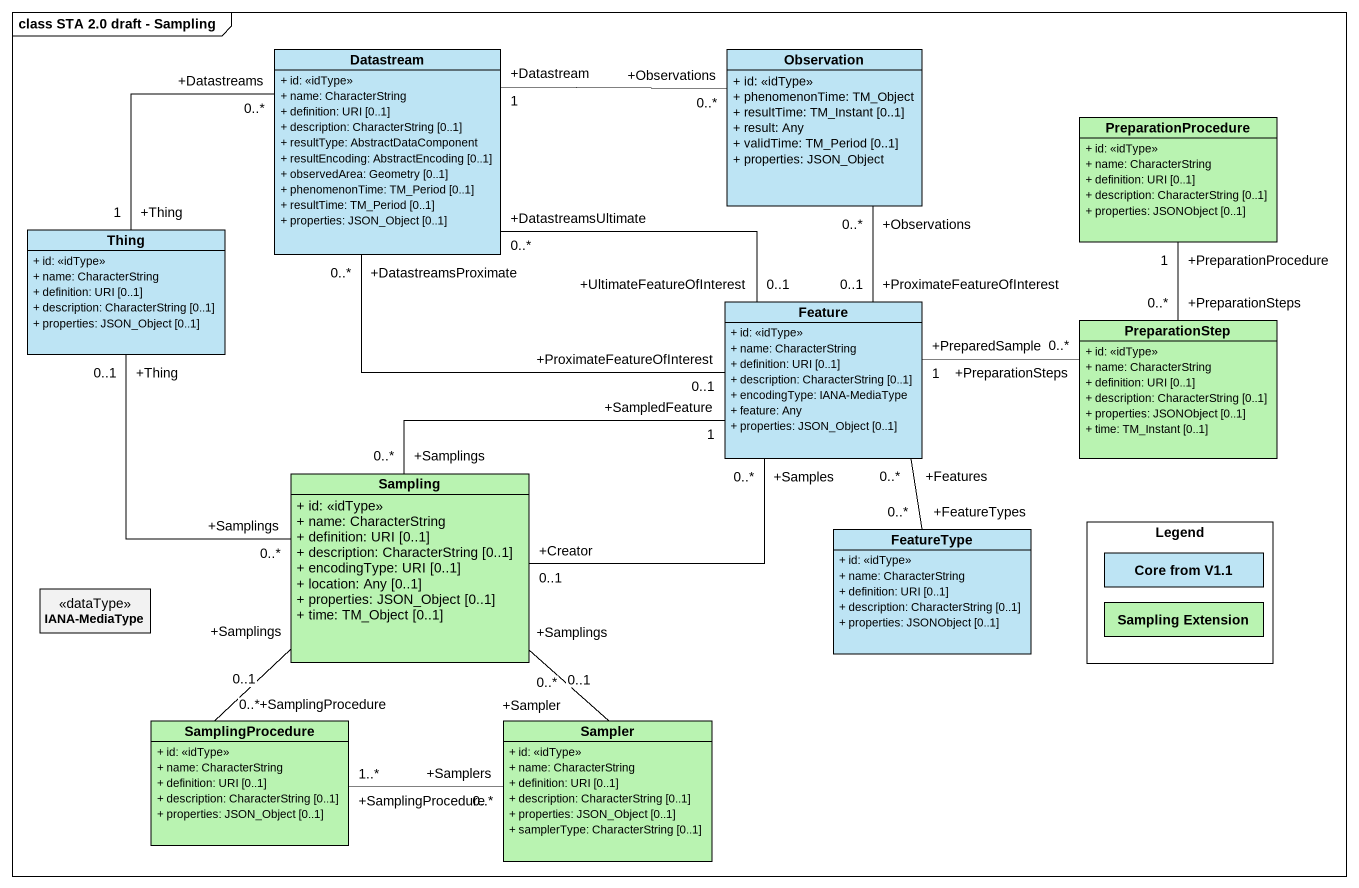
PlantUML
@startuml
mainframe class STA 2.0 draft - Sampling
hide circle
hide empty members
skinparam classAttributeIconSize 0
class Datastream #BDE4F4 {
  + id: <<idType>>
  + name: CharacterString
  + definition: URI [0..1]
  + description: CharacterString [0..1]
  + resultType: AbstractDataComponent
  + resultEncoding: AbstractEncoding [0..1]
  + observedArea: Geometry [0..1]
  + phenomenonTime: TM_Period [0..1]
  + resultTime: TM_Period [0..1]
  + properties: JSON_Object [0..1]
}
class Observation #BDE4F4 {
  + id: <<idType>>
  + phenomenonTime: TM_Object
  + resultTime: TM_Instant [0..1]
  + result: Any
  + validTime: TM_Period [0..1]
  + properties: JSON_Object
}
class PreparationProcedure #B9F3B1 {
  + id: <<idType>>
  + name: CharacterString
  + definition: URI [0..1]
  + description: CharacterString [0..1]
  + properties: JSONObject [0..1]
}
class Thing #BDE4F4 {
  + id: <<idType>>
  + name: CharacterString
  + definition: URI [0..1]
  + description: CharacterString [0..1]
  + properties: JSON_Object [0..1]
}
class Feature #BDE4F4 {
  + id: <<idType>>
  + name: CharacterString
  + definition: URI [0..1]
  + description: CharacterString [0..1]
  + encodingType: IANA-MediaType
  + feature: Any
  + properties: JSON_Object [0..1]
}
class PreparationStep #B9F3B1 {
  + id: <<idType>>
  + name: CharacterString
  + definition: URI [0..1]
  + description: CharacterString [0..1]
  + properties: JSONObject [0..1]
  + time: TM_Instant [0..1]
}
class Sampling #B9F3B1 {
  + id: <<idType>>
  + name: CharacterString
  + definition: URI [0..1]
  + description: CharacterString [0..1]
  + encodingType: URI [0..1]
  + location: Any [0..1]
  + properties: JSON_Object [0..1]
  + time: TM_Object [0..1]
}
class FeatureType #BDE4F4 {
  + id: <<idType>>
  + name: CharacterString
  + definition: URI [0..1]
  + description: CharacterString [0..1]
  + properties: JSONObject [0..1]
}
rectangle "Legend" as Legend_ {
  class "Core from V1.1" as Core_from_V1_1 #BDE4F4
  class "Sampling Extension" as Sampling_Extension #B9F3B1
}
class "IANA-MediaType" as IANA_MediaType <<dataType>>
class SamplingProcedure #B9F3B1 {
  + id: <<idType>>
  + name: CharacterString
  + definition: URI [0..1]
  + description: CharacterString [0..1]
  + properties: JSON_Object [0..1]
}
class Sampler #B9F3B1 {
  + id: <<idType>>
  + name: CharacterString
  + definition: URI [0..1]
  + description: CharacterString [0..1]
  + properties: JSON_Object [0..1]
  + samplerType: CharacterString [0..1]
}
Datastream "+Datastream\n1" -right- "+Observations\n0..*" Observation
Datastream "+DatastreamsUltimate\n0..*" -right- "+UltimateFeatureOfInterest\n0..1" Feature
Datastream "+DatastreamsProximate\n0..*" -right- "+ProximateFeatureOfInterest\n0..1" Feature
Observation "+Observations\n0..*" -- "+ProximateFeatureOfInterest\n0..1" Feature
Thing "+Thing\n1" -right- "+Datastreams\n0..*" Datastream
Feature "+PreparedSample\n1" -right- "+PreparationSteps\n0..*" PreparationStep
Feature "+Samples\n0..*" -left- "+Creator\n0..1" Sampling
PreparationStep "+PreparationSteps\n0..*" -up- "+PreparationProcedure\n1" PreparationProcedure
Sampling "+Samplings\n0..*" -up- "+Thing\n0..1" Thing
Sampling "+Samplings\n0..*" -right- "+SampledFeature\n1" Feature
FeatureType "+FeatureTypes\n0..*" -up- "+Features\n0..*" Feature
SamplingProcedure "+SamplingProcedure\n0..1" -up- "+Samplings\n0..*" Sampling
Sampler "+Sampler\n0..1" -up- "+Samplings\n0..*" Sampling
Sampler "+Samplers\n0..*" -left- "+SamplingProcedure\n1..*" SamplingProcedure
@enduml
